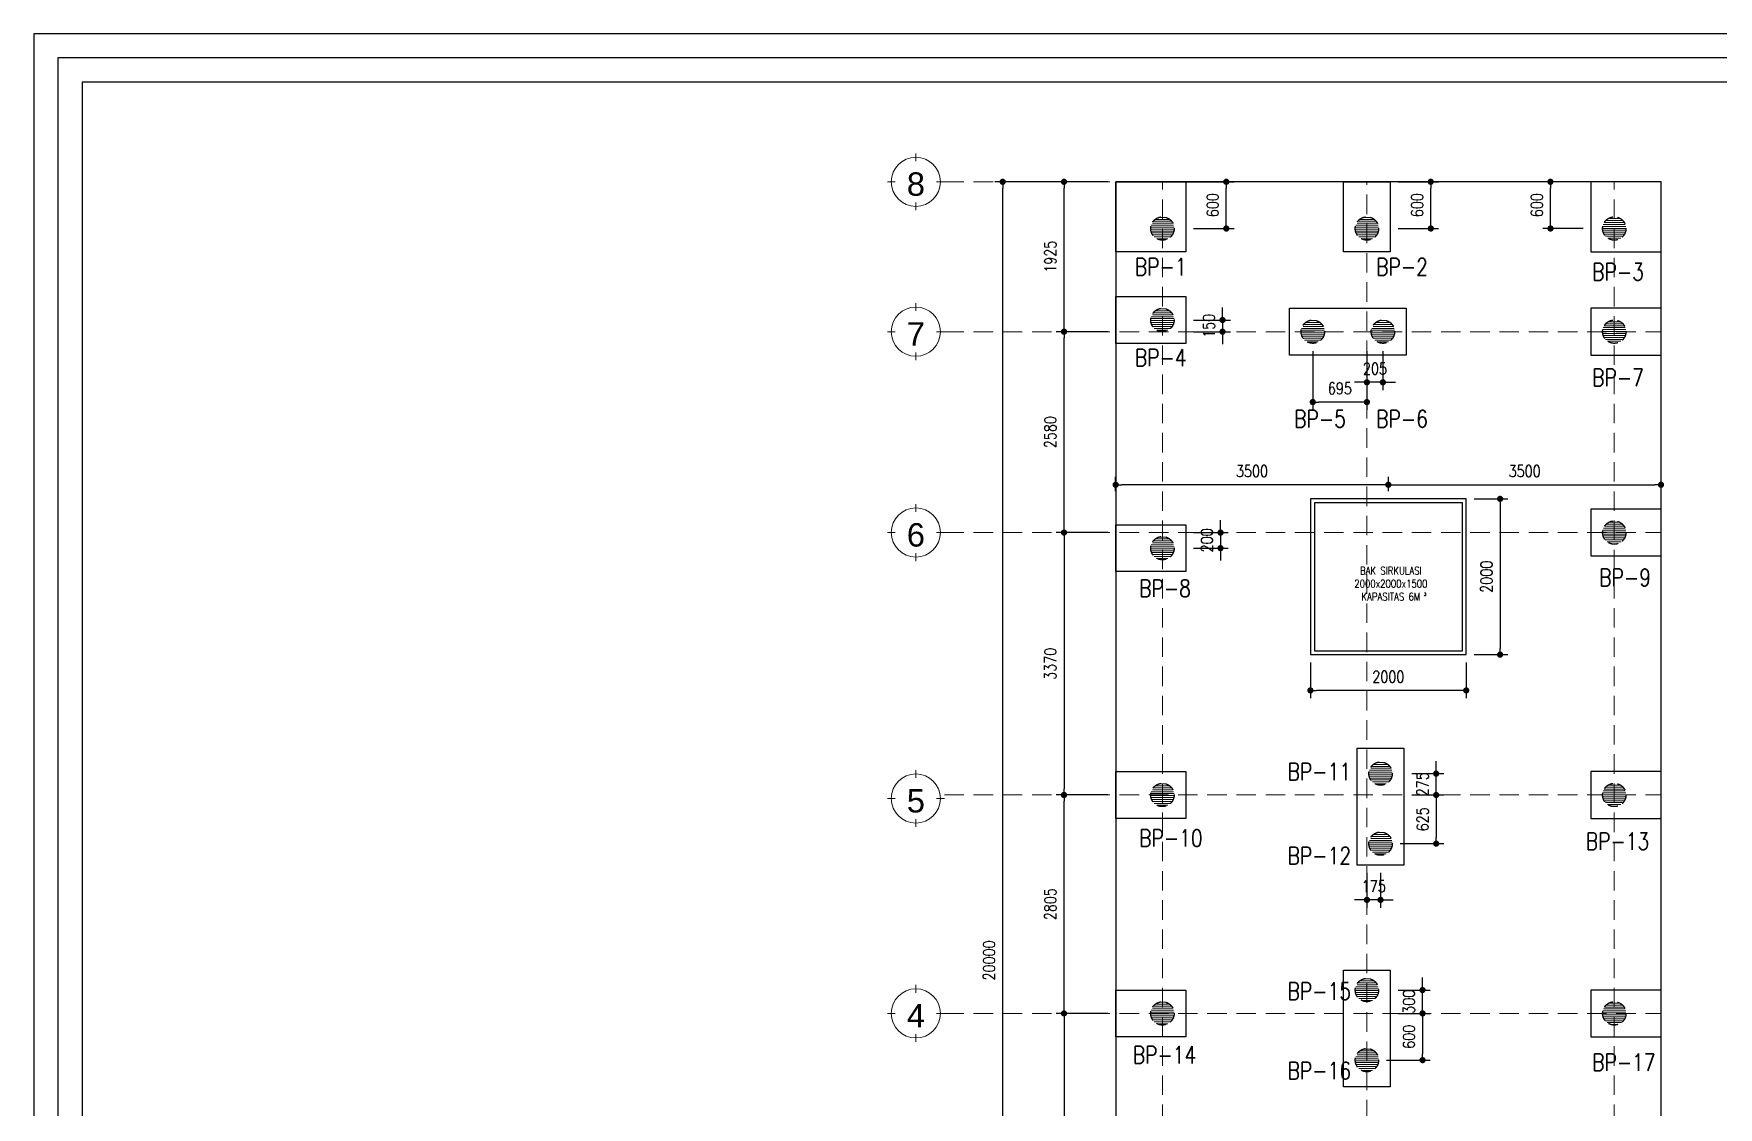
# Model space of a CAD drawing. Header units: inches. Extents: x -310523 to 1125056, y -509000 to -180442.
# Drawn here: x 483993 to 505616, y -282287 to -268499 of the extents above; entities that cross this region are included whole.
import ezdxf
from ezdxf.enums import TextEntityAlignment as Align

# ---------------------------------------------------------------- set-up
doc = ezdxf.new("R2010")
doc.units = ezdxf.units.IN
doc.header["$MEASUREMENT"] = 0
doc.linetypes.add('HIDDEN', pattern=[0.375, 0.25, -0.125])
for name, color, linetype, lineweight in [('A-HATCH', 252, 'Continuous', 5), ('AR-DIM150', 6, 'Continuous', 5), ('s_teks', 3, 'Continuous', 30)]:
    doc.layers.add(name, color=color, linetype=linetype, lineweight=lineweight)
for name, color, linetype in [('PILE 400', 40, 'Continuous'), ('s_arsir', 8, 'Continuous'), ('STR_BORED PILE', 210, 'Continuous'), ('STR_PILE CAP', 11, 'Continuous')]:
    doc.layers.add(name, color=color, linetype=linetype)
doc.styles.add('PIREC 1', font='romans.shx', dxfattribs={"width": 0.8})
doc.styles.add('ROMANS', font='SIMPLEX.SHX', dxfattribs={"width": 0.8})
doc.styles.get("Standard").update_dxf_attribs({"font": 'arial.ttf'})
doc.dimstyles.new('1-100', dxfattribs={"dimscale": 100, "dimtxt": 1.5, "dimasz": 0.8, "dimexe": 1, "dimexo": 1, "dimgap": 1, "dimtad": 1, "dimzin": 12, "dimdsep": 46, "dimtxsty": 'ROMANS', "dimblk": 'DOT', "dimcen": 0, "dimclrd": 256, "dimclre": 256, "dimclrt": 3, "dimazin": 3, "dimtfac": 1, "dimtix": 1, "dimtmove": 2, "dimatfit": 3, "dimldrblk": 'DOT', "dimfxl": 1, "dimfrac": 1, "dimtolj": 1, "dimtzin": 0, "dimlwd": 25, "dimlwe": 25, "dimarcsym": 0})
pattern_1 = [(180, (593732.623, -51149.256), (-1e-14, -50), []), (180, (593707.623, -51124.256), (-1e-14, -50), [62.5, -12.5, 0, -12.5])]

# ---------------------------------------------------------------- blocks, each defined once
blk = doc.blocks.new('_Dot')
at = {"color": 0, "linetype": 'ByBlock', "lineweight": -2}
blk.add_line((-0.5, 0), (-1, 0), dxfattribs=at)
at = {"color": 0, "linetype": 'ByBlock', "const_width": 0.5}
blk.add_lwpolyline([(-0.25, 0, 1), (0.25, 0, 1)], format="xyb", close=True, dxfattribs=at)
blk = doc.blocks.new('*D780')
at = {"layer": 'Defpoints', "color": 0, "transparency": 16777216}
for p in [(497881, -281081), (497218, -284676), (497881, -284676)]:
    blk.add_point(p, dxfattribs=at)
at = {"layer": 'PILE 400', "lineweight": 25, "transparency": 16777216}
for p, q in [((497781, -281081), (497118, -281081)), ((497218, -281161), (497218, -284596)), ((497781, -284676), (497118, -284676))]:
    blk.add_line(p, q, dxfattribs=at)
at = {"layer": 'PILE 400', "lineweight": 25, "transparency": 16777216, "xscale": 80, "yscale": 80, "zscale": 80}
for p, rotation in [((497218, -281081), 90), ((497218, -284676), 270)]:
    blk.add_blockref('_Dot', p, dxfattribs=dict(at, rotation=rotation))
at = {"layer": 'PILE 400', "color": 3, "transparency": 16777216, "insert": (497043, -282878), "char_height": 150, "attachment_point": 5, "rotation": 90, "style": 'ROMANS'}
blk.add_mtext('\\A1;3595', dxfattribs=at)
blk = doc.blocks.new('*D781')
at = {"layer": 'Defpoints', "color": 0, "transparency": 16777216}
for p in [(497218, -278276), (497881, -278276), (497881, -281081)]:
    blk.add_point(p, dxfattribs=at)
at = {"layer": 'PILE 400', "lineweight": 25, "transparency": 16777216}
for p, q in [((497781, -278276), (497118, -278276)), ((497218, -281001), (497218, -278356)), ((497781, -281081), (497118, -281081))]:
    blk.add_line(p, q, dxfattribs=at)
at = {"layer": 'PILE 400', "lineweight": 25, "transparency": 16777216, "xscale": 80, "yscale": 80, "zscale": 80}
for p, rotation in [((497218, -278276), 90), ((497218, -281081), 270)]:
    blk.add_blockref('_Dot', p, dxfattribs=dict(at, rotation=rotation))
at = {"layer": 'PILE 400', "color": 3, "transparency": 16777216, "insert": (497043, -279678), "char_height": 150, "attachment_point": 5, "rotation": 90, "style": 'ROMANS'}
blk.add_mtext('\\A1;2805', dxfattribs=at)
blk = doc.blocks.new('*D782')
at = {"layer": 'Defpoints', "color": 0, "transparency": 16777216}
for p in [(497881, -274906), (497218, -278276), (497881, -278276)]:
    blk.add_point(p, dxfattribs=at)
at = {"layer": 'PILE 400', "lineweight": 25, "transparency": 16777216}
for p, q in [((497781, -274906), (497118, -274906)), ((497218, -274986), (497218, -278196)), ((497781, -278276), (497118, -278276))]:
    blk.add_line(p, q, dxfattribs=at)
at = {"layer": 'PILE 400', "lineweight": 25, "transparency": 16777216, "xscale": 80, "yscale": 80, "zscale": 80}
for p, rotation in [((497218, -274906), 90), ((497218, -278276), 270)]:
    blk.add_blockref('_Dot', p, dxfattribs=dict(at, rotation=rotation))
at = {"layer": 'PILE 400', "color": 3, "transparency": 16777216, "insert": (497043, -276591), "char_height": 150, "attachment_point": 5, "rotation": 90, "style": 'ROMANS'}
blk.add_mtext('\\A1;3370', dxfattribs=at)
blk = doc.blocks.new('*D783')
at = {"layer": 'Defpoints', "color": 0, "transparency": 16777216}
for p in [(497218, -272326), (497881, -272326), (497881, -274906)]:
    blk.add_point(p, dxfattribs=at)
at = {"layer": 'PILE 400', "lineweight": 25, "transparency": 16777216}
for p, q in [((497781, -272326), (497118, -272326)), ((497218, -274826), (497218, -272406)), ((497781, -274906), (497118, -274906))]:
    blk.add_line(p, q, dxfattribs=at)
at = {"layer": 'PILE 400', "lineweight": 25, "transparency": 16777216, "xscale": 80, "yscale": 80, "zscale": 80}
for p, rotation in [((497218, -272326), 90), ((497218, -274906), 270)]:
    blk.add_blockref('_Dot', p, dxfattribs=dict(at, rotation=rotation))
at = {"layer": 'PILE 400', "color": 3, "transparency": 16777216, "insert": (497043, -273616), "char_height": 150, "attachment_point": 5, "rotation": 90, "style": 'ROMANS'}
blk.add_mtext('\\A1;2580', dxfattribs=at)
blk = doc.blocks.new('*D784')
at = {"layer": 'Defpoints', "color": 0, "transparency": 16777216}
for p in [(497218, -270401), (497881, -270401), (497881, -272326)]:
    blk.add_point(p, dxfattribs=at)
at = {"layer": 'PILE 400', "lineweight": 25, "transparency": 16777216}
for p, q in [((497781, -270401), (497118, -270401)), ((497218, -272246), (497218, -270481)), ((497781, -272326), (497118, -272326))]:
    blk.add_line(p, q, dxfattribs=at)
at = {"layer": 'PILE 400', "lineweight": 25, "transparency": 16777216, "xscale": 80, "yscale": 80, "zscale": 80}
for p, rotation in [((497218, -270401), 90), ((497218, -272326), 270)]:
    blk.add_blockref('_Dot', p, dxfattribs=dict(at, rotation=rotation))
at = {"layer": 'PILE 400', "color": 3, "transparency": 16777216, "insert": (497043, -271363), "char_height": 150, "attachment_point": 5, "rotation": 90, "style": 'ROMANS'}
blk.add_mtext('\\A1;1925', dxfattribs=at)
blk = doc.blocks.new('*D785')
at = {"layer": 'Defpoints', "color": 0, "transparency": 16777216}
for p in [(496431, -270401), (497881, -270401), (497450, -290401)]:
    blk.add_point(p, dxfattribs=at)
at = {"layer": 'PILE 400', "lineweight": 25, "transparency": 16777216}
for p, q in [((497781, -270401), (496331, -270401)), ((496431, -290321), (496431, -270481)), ((497350, -290401), (496331, -290401))]:
    blk.add_line(p, q, dxfattribs=at)
at = {"layer": 'PILE 400', "lineweight": 25, "transparency": 16777216, "xscale": 80, "yscale": 80, "zscale": 80}
for p, rotation in [((496431, -270401), 90), ((496431, -290401), 270)]:
    blk.add_blockref('_Dot', p, dxfattribs=dict(at, rotation=rotation))
at = {"layer": 'PILE 400', "color": 3, "transparency": 16777216, "insert": (496256, -280401), "char_height": 150, "attachment_point": 5, "rotation": 90, "style": 'ROMANS'}
blk.add_mtext('\\A1;20000', dxfattribs=at)
blk = doc.blocks.new('*D787')
at = {"layer": 'Defpoints', "color": 0, "transparency": 16777216}
for p in [(497855, -270401), (499301, -270401), (498781, -271001)]:
    blk.add_point(p, dxfattribs=at)
at = {"layer": 'PILE 400', "lineweight": 25, "transparency": 16777216}
for p, q in [((497955, -270401), (499401, -270401)), ((499301, -270921), (499301, -270481)), ((498881, -271001), (499401, -271001))]:
    blk.add_line(p, q, dxfattribs=at)
at = {"layer": 'PILE 400', "lineweight": 25, "transparency": 16777216, "xscale": 80, "yscale": 80, "zscale": 80}
for p, rotation in [((499301, -270401), 90), ((499301, -271001), 270)]:
    blk.add_blockref('_Dot', p, dxfattribs=dict(at, rotation=rotation))
at = {"layer": 'PILE 400', "color": 3, "transparency": 16777216, "insert": (499126, -270701), "char_height": 150, "attachment_point": 5, "rotation": 90, "style": 'ROMANS'}
blk.add_mtext('\\A1;600', dxfattribs=at)
blk = doc.blocks.new('*D789')
at = {"layer": 'Defpoints', "color": 0, "transparency": 16777216}
for p in [(501406, -270401), (501926, -270401), (501406, -271001)]:
    blk.add_point(p, dxfattribs=at)
at = {"layer": 'PILE 400', "lineweight": 25, "transparency": 16777216}
for p, q in [((501506, -270401), (502026, -270401)), ((501926, -270921), (501926, -270481)), ((501506, -271001), (502026, -271001))]:
    blk.add_line(p, q, dxfattribs=at)
at = {"layer": 'PILE 400', "lineweight": 25, "transparency": 16777216, "xscale": 80, "yscale": 80, "zscale": 80}
for p, rotation in [((501926, -270401), 90), ((501926, -271001), 270)]:
    blk.add_blockref('_Dot', p, dxfattribs=dict(at, rotation=rotation))
at = {"layer": 'PILE 400', "color": 3, "transparency": 16777216, "insert": (501751, -270701), "char_height": 150, "attachment_point": 5, "rotation": 90, "style": 'ROMANS'}
blk.add_mtext('\\A1;600', dxfattribs=at)
blk = doc.blocks.new('*D793')
at = {"layer": 'Defpoints', "color": 0, "transparency": 16777216}
for p in [(503462, -270401), (503981, -270401), (503981, -271001)]:
    blk.add_point(p, dxfattribs=at)
at = {"layer": 'PILE 400', "lineweight": 25, "transparency": 16777216}
for p, q in [((503881, -270401), (503362, -270401)), ((503462, -270921), (503462, -270481)), ((503881, -271001), (503362, -271001))]:
    blk.add_line(p, q, dxfattribs=at)
at = {"layer": 'PILE 400', "lineweight": 25, "transparency": 16777216, "xscale": 80, "yscale": 80, "zscale": 80}
for p, rotation in [((503462, -270401), 90), ((503462, -271001), 270)]:
    blk.add_blockref('_Dot', p, dxfattribs=dict(at, rotation=rotation))
at = {"layer": 'PILE 400', "color": 3, "transparency": 16777216, "insert": (503287, -270701), "char_height": 150, "attachment_point": 5, "rotation": 90, "style": 'ROMANS'}
blk.add_mtext('\\A1;600', dxfattribs=at)
blk = doc.blocks.new('*D797')
at = {"layer": 'Defpoints', "color": 0, "transparency": 16777216}
for p in [(501106, -272476), (501311, -272476), (501106, -272976)]:
    blk.add_point(p, dxfattribs=at)
at = {"layer": 'PILE 400', "lineweight": 25, "transparency": 16777216}
for p, q in [((501106, -272576), (501106, -273076)), ((501311, -272576), (501311, -273076)), ((501026, -272976), (500946, -272976)), ((501311, -272976), (501106, -272976)), ((501391, -272976), (501471, -272976))]:
    blk.add_line(p, q, dxfattribs=at)
at = {"layer": 'PILE 400', "lineweight": 25, "transparency": 16777216, "xscale": 80, "yscale": 80, "zscale": 80}
blk.add_blockref('_Dot', (501106, -272976), dxfattribs=at)
at = {"layer": 'PILE 400', "lineweight": 25, "transparency": 16777216, "xscale": 80, "yscale": 80, "zscale": 80, "rotation": 180}
blk.add_blockref('_Dot', (501311, -272976), dxfattribs=at)
at = {"layer": 'PILE 400', "color": 3, "transparency": 16777216, "insert": (501209, -272801), "char_height": 150, "attachment_point": 5, "style": 'ROMANS'}
blk.add_mtext('\\A1;205', dxfattribs=at)
blk = doc.blocks.new('*D798')
at = {"layer": 'Defpoints', "color": 0, "transparency": 16777216}
for p in [(500411, -272476), (501106, -272476), (500411, -273230)]:
    blk.add_point(p, dxfattribs=at)
at = {"layer": 'PILE 400', "lineweight": 25, "transparency": 16777216}
for p, q in [((500411, -272576), (500411, -273330)), ((501106, -272576), (501106, -273330)), ((501026, -273230), (500491, -273230))]:
    blk.add_line(p, q, dxfattribs=at)
at = {"layer": 'PILE 400', "lineweight": 25, "transparency": 16777216, "xscale": 80, "yscale": 80, "zscale": 80, "rotation": 180}
blk.add_blockref('_Dot', (500411, -273230), dxfattribs=at)
at = {"layer": 'PILE 400', "lineweight": 25, "transparency": 16777216, "xscale": 80, "yscale": 80, "zscale": 80}
blk.add_blockref('_Dot', (501106, -273230), dxfattribs=at)
at = {"layer": 'PILE 400', "color": 3, "transparency": 16777216, "insert": (500759, -273055), "char_height": 150, "attachment_point": 5, "style": 'ROMANS'}
blk.add_mtext('\\A1;695', dxfattribs=at)
blk = doc.blocks.new('*D803')
at = {"layer": 'Defpoints', "color": 0, "transparency": 16777216}
for p in [(498781, -274906), (498781, -275106), (499227, -275106)]:
    blk.add_point(p, dxfattribs=at)
at = {"layer": 'PILE 400', "lineweight": 25, "transparency": 16777216}
for p, q in [((499227, -274826), (499227, -274746)), ((498881, -274906), (499327, -274906)), ((499227, -274906), (499227, -275106)), ((498881, -275106), (499327, -275106)), ((499227, -275186), (499227, -275266))]:
    blk.add_line(p, q, dxfattribs=at)
at = {"layer": 'PILE 400', "lineweight": 25, "transparency": 16777216, "xscale": 80, "yscale": 80, "zscale": 80}
for p, rotation in [((499227, -274906), 270), ((499227, -275106), 90)]:
    blk.add_blockref('_Dot', p, dxfattribs=dict(at, rotation=rotation))
at = {"layer": 'PILE 400', "color": 3, "transparency": 16777216, "insert": (499052, -275006), "char_height": 150, "attachment_point": 5, "rotation": 90, "style": 'ROMANS'}
blk.add_mtext('\\A1;200', dxfattribs=at)
blk = doc.blocks.new('*D806')
at = {"layer": 'Defpoints', "color": 0, "transparency": 16777216}
for p in [(501581, -278001), (501995, -278001), (501581, -278276)]:
    blk.add_point(p, dxfattribs=at)
at = {"layer": 'PILE 400', "lineweight": 25, "transparency": 16777216}
for p, q in [((501995, -277921), (501995, -277841)), ((501681, -278001), (502095, -278001)), ((501995, -278276), (501995, -278001)), ((501681, -278276), (502095, -278276)), ((501995, -278356), (501995, -278436))]:
    blk.add_line(p, q, dxfattribs=at)
at = {"layer": 'PILE 400', "lineweight": 25, "transparency": 16777216, "xscale": 80, "yscale": 80, "zscale": 80}
for p, rotation in [((501995, -278001), 270), ((501995, -278276), 90)]:
    blk.add_blockref('_Dot', p, dxfattribs=dict(at, rotation=rotation))
at = {"layer": 'PILE 400', "color": 3, "transparency": 16777216, "insert": (501820, -278138), "char_height": 150, "attachment_point": 5, "rotation": 90, "style": 'ROMANS'}
blk.add_mtext('\\A1;275', dxfattribs=at)
blk = doc.blocks.new('*D807')
at = {"layer": 'Defpoints', "color": 0, "transparency": 16777216}
for p in [(501581, -278276), (501431, -278901), (501995, -278901)]:
    blk.add_point(p, dxfattribs=at)
at = {"layer": 'PILE 400', "lineweight": 25, "transparency": 16777216}
for p, q in [((501681, -278276), (502095, -278276)), ((501995, -278356), (501995, -278821)), ((501531, -278901), (502095, -278901))]:
    blk.add_line(p, q, dxfattribs=at)
at = {"layer": 'PILE 400', "lineweight": 25, "transparency": 16777216, "xscale": 80, "yscale": 80, "zscale": 80}
for p, rotation in [((501995, -278276), 90), ((501995, -278901), 270)]:
    blk.add_blockref('_Dot', p, dxfattribs=dict(at, rotation=rotation))
at = {"layer": 'PILE 400', "color": 3, "transparency": 16777216, "insert": (501820, -278588), "char_height": 150, "attachment_point": 5, "rotation": 90, "style": 'ROMANS'}
blk.add_mtext('\\A1;625', dxfattribs=at)
blk = doc.blocks.new('*D808')
at = {"layer": 'Defpoints', "color": 0, "transparency": 16777216}
for p in [(501106, -279176), (501281, -279176), (501106, -279623)]:
    blk.add_point(p, dxfattribs=at)
at = {"layer": 'PILE 400', "lineweight": 25, "transparency": 16777216}
for p, q in [((501106, -279276), (501106, -279723)), ((501281, -279276), (501281, -279723)), ((501026, -279623), (500946, -279623)), ((501281, -279623), (501106, -279623)), ((501361, -279623), (501441, -279623))]:
    blk.add_line(p, q, dxfattribs=at)
at = {"layer": 'PILE 400', "lineweight": 25, "transparency": 16777216, "xscale": 80, "yscale": 80, "zscale": 80}
blk.add_blockref('_Dot', (501106, -279623), dxfattribs=at)
at = {"layer": 'PILE 400', "lineweight": 25, "transparency": 16777216, "xscale": 80, "yscale": 80, "zscale": 80, "rotation": 180}
blk.add_blockref('_Dot', (501281, -279623), dxfattribs=at)
at = {"layer": 'PILE 400', "color": 3, "transparency": 16777216, "insert": (501194, -279448), "char_height": 150, "attachment_point": 5, "style": 'ROMANS'}
blk.add_mtext('\\A1;175', dxfattribs=at)
blk = doc.blocks.new('*D814')
at = {"layer": 'Defpoints', "color": 0, "transparency": 16777216}
for p in [(501406, -280781), (501820, -280781), (501406, -281081)]:
    blk.add_point(p, dxfattribs=at)
at = {"layer": 'PILE 400', "lineweight": 25, "transparency": 16777216}
for p, q in [((501820, -280701), (501820, -280621)), ((501506, -280781), (501920, -280781)), ((501820, -281081), (501820, -280781)), ((501506, -281081), (501920, -281081)), ((501820, -281161), (501820, -281241))]:
    blk.add_line(p, q, dxfattribs=at)
at = {"layer": 'PILE 400', "lineweight": 25, "transparency": 16777216, "xscale": 80, "yscale": 80, "zscale": 80}
for p, rotation in [((501820, -280781), 270), ((501820, -281081), 90)]:
    blk.add_blockref('_Dot', p, dxfattribs=dict(at, rotation=rotation))
at = {"layer": 'PILE 400', "color": 3, "transparency": 16777216, "insert": (501645, -280931), "char_height": 150, "attachment_point": 5, "rotation": 90, "style": 'ROMANS'}
blk.add_mtext('\\A1;300', dxfattribs=at)
blk = doc.blocks.new('*D810')
at = {"layer": 'Defpoints', "color": 0, "transparency": 16777216}
for p in [(501406, -281081), (501256, -281681), (501820, -281681)]:
    blk.add_point(p, dxfattribs=at)
at = {"layer": 'PILE 400', "lineweight": 25, "transparency": 16777216}
for p, q in [((501506, -281081), (501920, -281081)), ((501820, -281161), (501820, -281601)), ((501356, -281681), (501920, -281681))]:
    blk.add_line(p, q, dxfattribs=at)
at = {"layer": 'PILE 400', "lineweight": 25, "transparency": 16777216, "xscale": 80, "yscale": 80, "zscale": 80}
for p, rotation in [((501820, -281081), 90), ((501820, -281681), 270)]:
    blk.add_blockref('_Dot', p, dxfattribs=dict(at, rotation=rotation))
at = {"layer": 'PILE 400', "color": 3, "transparency": 16777216, "insert": (501645, -281381), "char_height": 150, "attachment_point": 5, "rotation": 90, "style": 'ROMANS'}
blk.add_mtext('\\A1;600', dxfattribs=at)
blk = doc.blocks.new('axis tag')
for p, q in [((0, 3.54), (0, 4.87)), ((-4.87, 0), (-3.54, 0)), ((3.54, 0), (4.87, 0)), ((0, -4.87), (0, -3.54))]:
    blk.add_line(p, q)
blk.add_circle((0, 0), 4.21)
at = {"style": 'ROMANS', "width": 0.8}
blk.add_attdef('A', text='', height=4, dxfattribs=at).set_placement((0, -1.55), align=Align.CENTER)
blk = doc.blocks.new('*D822')
at = {"layer": 'Defpoints', "color": 0, "transparency": 16777216}
for p in [(502381, -274473), (502381, -276473), (502816, -276473)]:
    blk.add_point(p, dxfattribs=at)
at = {"layer": 'PILE 400', "lineweight": 25, "transparency": 16777216}
for p, q in [((502481, -274473), (502916, -274473)), ((502816, -274553), (502816, -276393)), ((502481, -276473), (502916, -276473))]:
    blk.add_line(p, q, dxfattribs=at)
at = {"layer": 'PILE 400', "lineweight": 25, "transparency": 16777216, "xscale": 80, "yscale": 80, "zscale": 80}
for p, rotation in [((502816, -274473), 90), ((502816, -276473), 270)]:
    blk.add_blockref('_Dot', p, dxfattribs=dict(at, rotation=rotation))
at = {"layer": 'PILE 400', "color": 3, "transparency": 16777216, "insert": (502641, -275473), "char_height": 150, "attachment_point": 5, "rotation": 90, "style": 'ROMANS'}
blk.add_mtext('\\A1;2000', dxfattribs=at)
blk = doc.blocks.new('*D823')
at = {"layer": 'Defpoints', "color": 0, "transparency": 16777216}
for p in [(500381, -276473), (502381, -276473), (500381, -276933)]:
    blk.add_point(p, dxfattribs=at)
at = {"layer": 'PILE 400', "lineweight": 25, "transparency": 16777216}
for p, q in [((500381, -276573), (500381, -277033)), ((502381, -276573), (502381, -277033)), ((502301, -276933), (500461, -276933))]:
    blk.add_line(p, q, dxfattribs=at)
at = {"layer": 'PILE 400', "lineweight": 25, "transparency": 16777216, "xscale": 80, "yscale": 80, "zscale": 80, "rotation": 180}
blk.add_blockref('_Dot', (500381, -276933), dxfattribs=at)
at = {"layer": 'PILE 400', "lineweight": 25, "transparency": 16777216, "xscale": 80, "yscale": 80, "zscale": 80}
blk.add_blockref('_Dot', (502381, -276933), dxfattribs=at)
at = {"layer": 'PILE 400', "color": 3, "transparency": 16777216, "insert": (501381, -276758), "char_height": 150, "attachment_point": 5, "style": 'ROMANS'}
blk.add_mtext('\\A1;2000', dxfattribs=at)
blk = doc.blocks.new('*D825')
at = {"layer": 'Defpoints', "color": 0, "transparency": 16777216}
for p in [(497881, -274292), (497881, -274473), (501381, -274473)]:
    blk.add_point(p, dxfattribs=at)
at = {"layer": 'PILE 400', "lineweight": 25, "transparency": 16777216}
for p, q in [((497881, -274373), (497881, -274192)), ((501301, -274292), (497961, -274292)), ((501381, -274373), (501381, -274192))]:
    blk.add_line(p, q, dxfattribs=at)
at = {"layer": 'PILE 400', "lineweight": 25, "transparency": 16777216, "xscale": 80, "yscale": 80, "zscale": 80, "rotation": 180}
blk.add_blockref('_Dot', (497881, -274292), dxfattribs=at)
at = {"layer": 'PILE 400', "lineweight": 25, "transparency": 16777216, "xscale": 80, "yscale": 80, "zscale": 80}
blk.add_blockref('_Dot', (501381, -274292), dxfattribs=at)
at = {"layer": 'PILE 400', "color": 3, "transparency": 16777216, "insert": (499631, -274117), "char_height": 150, "attachment_point": 5, "style": 'ROMANS'}
blk.add_mtext('\\A1;3500', dxfattribs=at)
blk = doc.blocks.new('*D826')
at = {"layer": 'Defpoints', "color": 0, "transparency": 16777216}
for p in [(504881, -274292), (501381, -274473), (504881, -274473)]:
    blk.add_point(p, dxfattribs=at)
at = {"layer": 'PILE 400', "lineweight": 25, "transparency": 16777216}
for p, q in [((501381, -274373), (501381, -274192)), ((501461, -274292), (504801, -274292)), ((504881, -274373), (504881, -274192))]:
    blk.add_line(p, q, dxfattribs=at)
at = {"layer": 'PILE 400', "lineweight": 25, "transparency": 16777216, "xscale": 80, "yscale": 80, "zscale": 80, "rotation": 180}
blk.add_blockref('_Dot', (501381, -274292), dxfattribs=at)
at = {"layer": 'PILE 400', "lineweight": 25, "transparency": 16777216, "xscale": 80, "yscale": 80, "zscale": 80}
blk.add_blockref('_Dot', (504881, -274292), dxfattribs=at)
at = {"layer": 'PILE 400', "color": 3, "transparency": 16777216, "insert": (503131, -274117), "char_height": 150, "attachment_point": 5, "style": 'ROMANS'}
blk.add_mtext('\\A1;3500', dxfattribs=at)
blk = doc.blocks.new('*D827')
at = {"layer": 'Defpoints', "color": 0, "transparency": 16777216}
for p in [(498781, -272176), (498781, -272326), (499253, -272326)]:
    blk.add_point(p, dxfattribs=at)
at = {"layer": 'PILE 400', "lineweight": 25, "transparency": 16777216}
for p, q in [((499253, -272096), (499253, -272016)), ((498881, -272176), (499353, -272176)), ((499253, -272176), (499253, -272326)), ((498881, -272326), (499353, -272326)), ((499253, -272406), (499253, -272486))]:
    blk.add_line(p, q, dxfattribs=at)
at = {"layer": 'PILE 400', "lineweight": 25, "transparency": 16777216, "xscale": 80, "yscale": 80, "zscale": 80}
for p, rotation in [((499253, -272176), 270), ((499253, -272326), 90)]:
    blk.add_blockref('_Dot', p, dxfattribs=dict(at, rotation=rotation))
at = {"layer": 'PILE 400', "color": 3, "transparency": 16777216, "insert": (499078, -272251), "char_height": 150, "attachment_point": 5, "rotation": 90, "style": 'ROMANS'}
blk.add_mtext('\\A1;150', dxfattribs=at)

msp = doc.modelspace()

# ---------------------------------------------------------------- hatches: boundary and pattern name
at = {"layer": 'A-HATCH', "true_color": 0xfc3b31}
h = msp.add_hatch(dxfattribs=at)
h.set_pattern_fill('ANSI35', color=20, scale=200, angle=135)
h.set_pattern_definition([(180, (599155.95, -83708.32), (-1e-14, -50), []), (180, (599130.95, -83683.32), (-1e-14, -50), [62.5, -12.5, 0, -12.5])])
edge = h.paths.add_edge_path()
edge.add_arc((498481.422, -271000.804), 150, 0, 360)
h = msp.add_hatch(dxfattribs=at)
h.set_pattern_fill('ANSI35', color=20, scale=200, angle=135)
h.set_pattern_definition([(180, (601780.95, -83708.32), (-1e-14, -50), []), (180, (601755.95, -83683.32), (-1e-14, -50), [62.5, -12.5, 0, -12.5])])
edge = h.paths.add_edge_path()
edge.add_arc((501106.422, -271000.804), 150, 0, 360)
h = msp.add_hatch(dxfattribs=at)
h.set_pattern_fill('ANSI35', color=20, scale=200, angle=135)
h.set_pattern_definition(pattern_1)
edge = h.paths.add_edge_path()
edge.add_arc((504281.422, -271000.804), 150, 0, 360)
h = msp.add_hatch(dxfattribs=at)
h.set_pattern_fill('ANSI35', color=20, scale=200, angle=135)
h.set_pattern_definition([(180, (599155.95, -84883.32), (-1e-14, -50), []), (180, (599130.95, -84858.32), (-1e-14, -50), [62.5, -12.5, 0, -12.5])])
edge = h.paths.add_edge_path()
edge.add_arc((498481.422, -272175.804), 150, 0, 360)
h = msp.add_hatch(dxfattribs=at)
h.set_pattern_fill('ANSI35', color=20, scale=200, angle=135)
h.set_pattern_definition([(180, (601085.95, -85033.32), (-1e-14, -50), []), (180, (601060.95, -85008.32), (-1e-14, -50), [62.5, -12.5, 0, -12.5])])
edge = h.paths.add_edge_path()
edge.add_arc((500411.422, -272325.804), 150, 0, 360)
h = msp.add_hatch(dxfattribs=at)
h.set_pattern_fill('ANSI35', color=20, scale=200, angle=135)
h.set_pattern_definition([(180, (601985.95, -85033.32), (-1e-14, -50), []), (180, (601960.95, -85008.32), (-1e-14, -50), [62.5, -12.5, 0, -12.5])])
edge = h.paths.add_edge_path()
edge.add_arc((501311.422, -272325.804), 150, 0, 360)
h = msp.add_hatch(dxfattribs=at)
h.set_pattern_fill('ANSI35', color=20, scale=200, angle=135)
h.set_pattern_definition(pattern_1)
edge = h.paths.add_edge_path()
edge.add_arc((504281.422, -272325.804), 150, 0, 360)
h = msp.add_hatch(dxfattribs=at)
h.set_pattern_fill('ANSI35', color=20, scale=200, angle=135)
h.set_pattern_definition(pattern_1)
edge = h.paths.add_edge_path()
edge.add_arc((504281.422, -274905.804), 150, 0, 360)
h = msp.add_hatch(dxfattribs=at)
h.set_pattern_fill('ANSI35', color=20, scale=200, angle=135)
h.set_pattern_definition([(180, (599155.95, -87813.32), (-1e-14, -50), []), (180, (599130.95, -87788.32), (-1e-14, -50), [62.5, -12.5, 0, -12.5])])
edge = h.paths.add_edge_path()
edge.add_arc((498481.422, -275105.804), 150, 0, 360)
h = msp.add_hatch(dxfattribs=at)
h.set_pattern_fill('ANSI35', color=20, scale=200, angle=135)
h.set_pattern_definition([(180, (601955.95, -90708.32), (-1e-14, -50), []), (180, (601930.95, -90683.32), (-1e-14, -50), [62.5, -12.5, 0, -12.5])])
edge = h.paths.add_edge_path()
edge.add_arc((501281.422, -278000.804), 150, 0, 360)
h = msp.add_hatch(dxfattribs=at)
h.set_pattern_fill('ANSI35', color=20, scale=200, angle=135)
h.set_pattern_definition([(180, (599155.95, -90983.32), (-1e-14, -50), []), (180, (599130.95, -90958.32), (-1e-14, -50), [62.5, -12.5, 0, -12.5])])
edge = h.paths.add_edge_path()
edge.add_arc((498481.422, -278275.804), 150, 0, 360)
h = msp.add_hatch(dxfattribs=at)
h.set_pattern_fill('ANSI35', color=20, scale=200, angle=135)
h.set_pattern_definition(pattern_1)
edge = h.paths.add_edge_path()
edge.add_arc((504281.422, -278275.804), 150, 0, 360)
h = msp.add_hatch(dxfattribs=at)
h.set_pattern_fill('ANSI35', color=20, scale=200, angle=135)
h.set_pattern_definition([(180, (601955.95, -91608.32), (-1e-14, -50), []), (180, (601930.95, -91583.32), (-1e-14, -50), [62.5, -12.5, 0, -12.5])])
edge = h.paths.add_edge_path()
edge.add_arc((501281.422, -278900.804), 150, 0, 360)
h = msp.add_hatch(dxfattribs=at)
h.set_pattern_fill('ANSI35', color=20, scale=200, angle=135)
h.set_pattern_definition([(180, (601780.95, -93488.32), (-1e-14, -50), []), (180, (601755.95, -93463.32), (-1e-14, -50), [62.5, -12.5, 0, -12.5])])
edge = h.paths.add_edge_path()
edge.add_arc((501106.422, -280780.804), 150, 0, 360)
h = msp.add_hatch(dxfattribs=at)
h.set_pattern_fill('ANSI35', color=20, scale=200, angle=135)
h.set_pattern_definition([(180, (599155.95, -93788.32), (-1e-14, -50), []), (180, (599130.95, -93763.32), (-1e-14, -50), [62.5, -12.5, 0, -12.5])])
edge = h.paths.add_edge_path()
edge.add_arc((498481.422, -281080.804), 150, 0, 360)
h = msp.add_hatch(dxfattribs=at)
h.set_pattern_fill('ANSI35', color=20, scale=200, angle=135)
h.set_pattern_definition(pattern_1)
edge = h.paths.add_edge_path()
edge.add_arc((504281.422, -281080.804), 150, 0, 360)
h = msp.add_hatch(dxfattribs=at)
h.set_pattern_fill('ANSI35', color=20, scale=200, angle=135)
h.set_pattern_definition([(180, (601780.95, -94388.32), (-1e-14, -50), []), (180, (601755.95, -94363.32), (-1e-14, -50), [62.5, -12.5, 0, -12.5])])
edge = h.paths.add_edge_path()
edge.add_arc((501106.422, -281680.804), 150, 0, 360)

# ---------------------------------------------------------------- linework, layer by layer
at = {"elevation": 1616.46}
msp.add_lwpolyline([(483993.091, -294619.951), (520935.836, -294619.951), (520935.836, -268498.818), (483993.091, -268498.818)], close=True, dxfattribs=at)
at = {"color": 61, "true_color": 0xedee99, "elevation": 1616.46}
msp.add_lwpolyline([(484304.057, -294308.985), (520624.87, -294308.985), (520624.87, -268809.784), (484304.057, -268809.784)], close=True, dxfattribs=at)
at = {"color": 1, "elevation": 1616.46}
msp.add_lwpolyline([(516141.226, -293998.019), (516141.226, -269120.75), (484615.023, -269120.75), (484615.023, -293998.019), (516141.226, -293998.019)], dxfattribs=at)
at = {"layer": 'A-HATCH', "linetype": 'HIDDEN', "ltscale": 1000}
for p, q in [((497881.422, -292191.11), (497881.422, -270400.804)), ((498481.422, -292627.071), (498481.422, -270400.804)), ((501106.422, -292191.11), (501106.422, -270400.804)), ((504281.422, -292627.071), (504281.422, -270400.804)), ((504881.422, -292191.11), (504881.422, -270400.804))]:
    msp.add_line(p, q, dxfattribs=at)
for points in [[(495682.276, -270400.804), (504881.422, -270400.804)], [(495682.276, -272325.804), (504881.422, -272325.804)], [(495682.276, -274905.804), (504881.422, -274905.804)], [(495682.276, -278275.804), (504881.422, -278275.804)], [(495682.276, -281080.804), (504881.422, -281080.804)]]:
    msp.add_lwpolyline(points, dxfattribs=at)
at = {"layer": 'PILE 400'}
msp.add_lwpolyline([(497881.422, -270400.804), (497881.422, -290400.804), (504881.422, -290400.804), (504881.422, -270400.804)], close=True, dxfattribs=at)
at = {"layer": 's_arsir'}
for points in [[(500381.422, -276473.018), (502381.422, -276473.018), (502381.422, -274473.018), (500381.422, -274473.018)], [(500431.422, -276423.018), (502331.422, -276423.018), (502331.422, -274523.018), (500431.422, -274523.018)]]:
    msp.add_lwpolyline(points, close=True, dxfattribs=at)
at = {"layer": 'STR_BORED PILE', "color": 20, "linetype": 'HIDDEN', "ltscale": 500, "true_color": 0xfc3b31}
for centre in [(498481.422, -271000.804), (501106.422, -271000.804), (504281.422, -271000.804), (498481.422, -272175.804), (500411.422, -272325.804), (501311.422, -272325.804), (504281.422, -272325.804), (504281.422, -274905.804), (498481.422, -275105.804), (501281.422, -278000.804), (498481.422, -278275.804), (504281.422, -278275.804), (501281.422, -278900.804), (501106.422, -280780.804), (498481.422, -281080.804), (504281.422, -281080.804), (501106.422, -281680.804)]:
    msp.add_circle(centre, 150, dxfattribs=at)
at = {"layer": 'STR_PILE CAP', "color": 11}
for points in [[(497881.422, -270400.804), (498781.422, -270400.804), (498781.422, -271300.804), (497881.422, -271300.804)], [(500806.422, -270400.804), (501406.422, -270400.804), (501406.422, -271300.804), (500806.422, -271300.804)], [(504881.422, -270400.804), (503981.422, -270400.804), (503981.422, -271300.804), (504881.422, -271300.804)], [(497881.422, -271875.804), (498781.422, -271875.804), (498781.422, -272475.804), (497881.422, -272475.804)], [(500111.422, -272025.804), (501611.422, -272025.804), (501611.422, -272625.804), (500111.422, -272625.804)], [(504881.422, -272025.804), (503981.422, -272025.804), (503981.422, -272625.804), (504881.422, -272625.804)], [(504881.422, -274605.804), (503981.422, -274605.804), (503981.422, -275205.804), (504881.422, -275205.804)], [(497881.422, -274805.804), (498781.422, -274805.804), (498781.422, -275405.804), (497881.422, -275405.804)], [(500981.422, -277675.804), (501581.422, -277675.804), (501581.422, -279175.804), (500981.422, -279175.804)], [(497881.422, -277975.804), (498781.422, -277975.804), (498781.422, -278575.804), (497881.422, -278575.804)], [(504881.422, -277975.804), (503981.422, -277975.804), (503981.422, -278575.804), (504881.422, -278575.804)], [(500806.422, -280525.804), (501406.422, -280525.804), (501406.422, -282025.804), (500806.422, -282025.804)], [(497881.422, -280780.804), (498781.422, -280780.804), (498781.422, -281380.804), (497881.422, -281380.804)], [(504881.422, -280780.804), (503981.422, -280780.804), (503981.422, -281380.804), (504881.422, -281380.804)]]:
    msp.add_lwpolyline(points, close=True, dxfattribs=at)

# ---------------------------------------------------------------- block references
at = {"layer": 'AR-DIM150'}
ref = msp.add_blockref('axis tag', (495316.702, -270400.804), dxfattribs=dict(at, xscale=-75, yscale=75, zscale=75, rotation=180))
ref.add_attrib('A', '8', dxfattribs={"layer": '0', "height": 300}).set_placement((495316.702, -270580.377), align=Align.CENTER)
ref = msp.add_blockref('axis tag', (495316.702, -272325.804), dxfattribs=dict(at, xscale=-75, yscale=75, zscale=75, rotation=180))
ref.add_attrib('A', '7', dxfattribs={"layer": '0', "height": 300}).set_placement((495316.702, -272505.377), align=Align.CENTER)
ref = msp.add_blockref('axis tag', (495316.702, -274905.804), dxfattribs=dict(at, xscale=-75, yscale=75, zscale=75, rotation=180))
ref.add_attrib('A', '6', dxfattribs={"layer": '0', "height": 300}).set_placement((495316.702, -275085.377), align=Align.CENTER)
ref = msp.add_blockref('axis tag', (495316.702, -278320.804), dxfattribs=dict(at, xscale=-75, yscale=75, zscale=75, rotation=180))
ref.add_attrib('A', '5', dxfattribs={"layer": '0', "height": 300}).set_placement((495316.702, -278500.377), align=Align.CENTER)
ref = msp.add_blockref('axis tag', (495316.702, -281080.804), dxfattribs=dict(at, xscale=-75, yscale=75, zscale=75, rotation=180))
ref.add_attrib('A', '4', dxfattribs={"layer": '0', "height": 300}).set_placement((495316.702, -281260.377), align=Align.CENTER)

# ---------------------------------------------------------------- texts
at = {"layer": 'A-HATCH', "color": 20, "true_color": 0xfc3b31, "char_height": 220, "attachment_point": 1, "style": 'PIREC 1'}
for s, insert in [('BP-1', (498128.251, -271382.387)), ('BP-2', (501224.965, -271382.387)), ('BP-3', (503997.39, -271448.063)), ('BP-4', (498128.251, -272548.39)), ('BP-7', (503997.39, -272804.072)), ('BP-5', (500172.607, -273334.671)), ('BP-6', (501224.965, -273334.671)), ('BP-9', (504088.632, -275372.245)), ('BP-8', (498183.254, -275512.09)), ('BP-11', (500088.148, -277865.431)), ('BP-10', (498183.254, -278719.326)), ('BP-13', (503914.949, -278759.945)), ('BP-12', (500088.148, -278946.179)), ('BP-15', (500088.148, -280685.247)), ('BP-14', (498100.875, -281502.892)), ('BP-16', (500088.148, -281707.129)), ('BP-17', (503996.59, -281597.957))]:
    msp.add_mtext_dynamic_manual_height_columns(s, width=949.02739, gutter_width=1, heights=[0], dxfattribs=dict(at, insert=insert))
at = {"layer": 's_teks', "attachment_point": 1, "style": 'PIREC 1'}
for s, insert, char_height in [('\\pxqc;BAK SIRKULASI\\P2000x2000x1500\\PKAPASITAS 6M', (500637.592, -275344.646), 100), ('\\pxqc;3', (501077.374, -275677.724), 40)]:
    msp.add_mtext_dynamic_manual_height_columns(s, width=1551.61703, gutter_width=1, heights=[0], dxfattribs=dict(at, insert=insert, char_height=char_height))

# ---------------------------------------------------------------- dimensions: what is measured, and where the dimension line sits
at = {"layer": 'PILE 400'}
for base, p1, p2, angle, picture, middle in [((496431.462, -270400.804), (497449.504, -290400.804), (497881.422, -270400.804), 90, '*D785', (496256.462, -280400.804)), ((497217.587, -270400.804), (497881.422, -272325.804), (497881.422, -270400.804), 90, '*D784', (497042.587, -271363.304)), ((499300.714, -270400.804), (498781.422, -271000.804), (497854.565, -270400.804), 90, '*D787', (499125.714, -270700.804)), ((501925.714, -270400.804), (501406.422, -271000.804), (501406.422, -270400.804), 90, '*D789', (501750.714, -270700.804)), ((503462.129, -270400.804), (503981.422, -271000.804), (503981.422, -270400.804), 90, '*D793', (503287.129, -270700.804)), ((499253.248, -272325.804), (498781.422, -272175.804), (498781.422, -272325.804), 90, '*D827', (499078.248, -272250.804)), ((497217.587, -272325.804), (497881.422, -274905.804), (497881.422, -272325.804), 90, '*D783', (497042.587, -273615.804)), ((504881.422, -274291.709), (501381.422, -274473.018), (504881.422, -274473.018), 180, '*D826', (503131.422, -274116.709)), ((502815.691, -276473.018), (502381.422, -274473.018), (502381.422, -276473.018), 90, '*D822', (502640.691, -275473.018)), ((499227.365, -275105.804), (498781.422, -274905.804), (498781.422, -275105.804), 90, '*D803', (499052.365, -275005.804)), ((497217.587, -278275.804), (497881.422, -274905.804), (497881.422, -278275.804), 270, '*D782', (497042.587, -276590.804)), ((501994.643, -278000.804), (501581.422, -278275.804), (501581.422, -278000.804), 90, '*D806', (501819.643, -278138.304)), ((497217.587, -278275.804), (497881.422, -281080.804), (497881.422, -278275.804), 90, '*D781', (497042.587, -279678.304)), ((501994.643, -278900.804), (501581.422, -278275.804), (501431.422, -278900.804), 270, '*D807', (501819.643, -278588.304)), ((501819.643, -280780.804), (501406.422, -281080.804), (501406.422, -280780.804), 90, '*D814', (501644.643, -280930.804)), ((497217.587, -284675.804), (497881.422, -281080.804), (497881.422, -284675.804), 270, '*D780', (497042.587, -282878.304)), ((501819.643, -281680.804), (501406.422, -281080.804), (501256.422, -281680.804), 270, '*D810', (501644.643, -281380.804))]:
    dim = msp.add_linear_dim(base=base, p1=p1, p2=p2, angle=angle, dimstyle='1-100', dxfattribs=at)
    dim.commit()
    dim.dimension.update_dxf_attribs({"geometry": picture, "text_midpoint": middle})
for base, p1, p2, picture, middle in [((500411.422, -273230.163), (501106.422, -272475.804), (500411.422, -272475.804), '*D798', (500758.922, -273055.163)), ((501106.422, -272975.617), (501311.422, -272475.804), (501106.422, -272475.804), '*D797', (501208.922, -272800.617)), ((497881.422, -274291.709), (501381.422, -274473.018), (497881.422, -274473.018), '*D825', (499631.422, -274116.709)), ((500381.422, -276933.18), (502381.422, -276473.018), (500381.422, -276473.018), '*D823', (501381.422, -276758.18)), ((501106.422, -279622.92), (501281.422, -279175.804), (501106.422, -279175.804), '*D808', (501193.922, -279447.92))]:
    dim = msp.add_linear_dim(base=base, p1=p1, p2=p2, dimstyle='1-100', dxfattribs=at)
    dim.commit()
    dim.dimension.update_dxf_attribs({"geometry": picture, "text_midpoint": middle})

doc.saveas('drawing.dxf')
